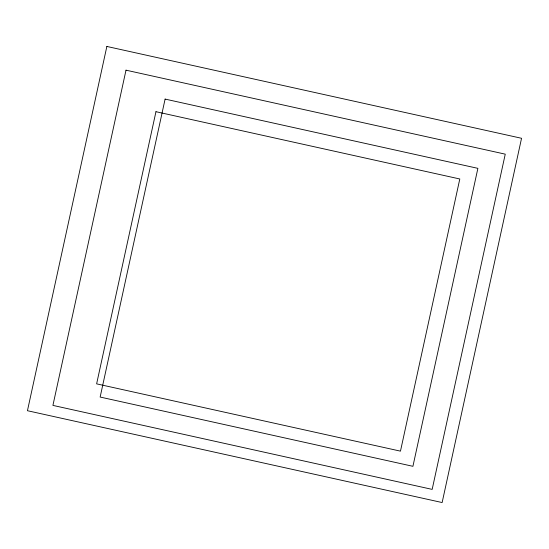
<?xml version="1.0" encoding="UTF-8"?>
<svg xmlns="http://www.w3.org/2000/svg" width="549" height="549" viewBox="0 0 549 549"><rect width="100%" height="100%" fill="white"/><g stroke="black" fill="none" stroke-linecap="round" stroke-linejoin="round"><path stroke-width="0.82" d="M106.863 46.452L27.45 410.714L442.137 502.548L521.55 138.286L106.863 46.452M126.002 70.169L52.917 405.395L432.166 489.385L505.252 154.159L126.002 70.169M155.957 111.694L96.624 383.854L400.468 451.148L459.801 178.981L155.957 111.694M165.105 99.088L100.144 397.051L412.923 466.314L477.884 168.351L165.105 99.088"/></g></svg>
